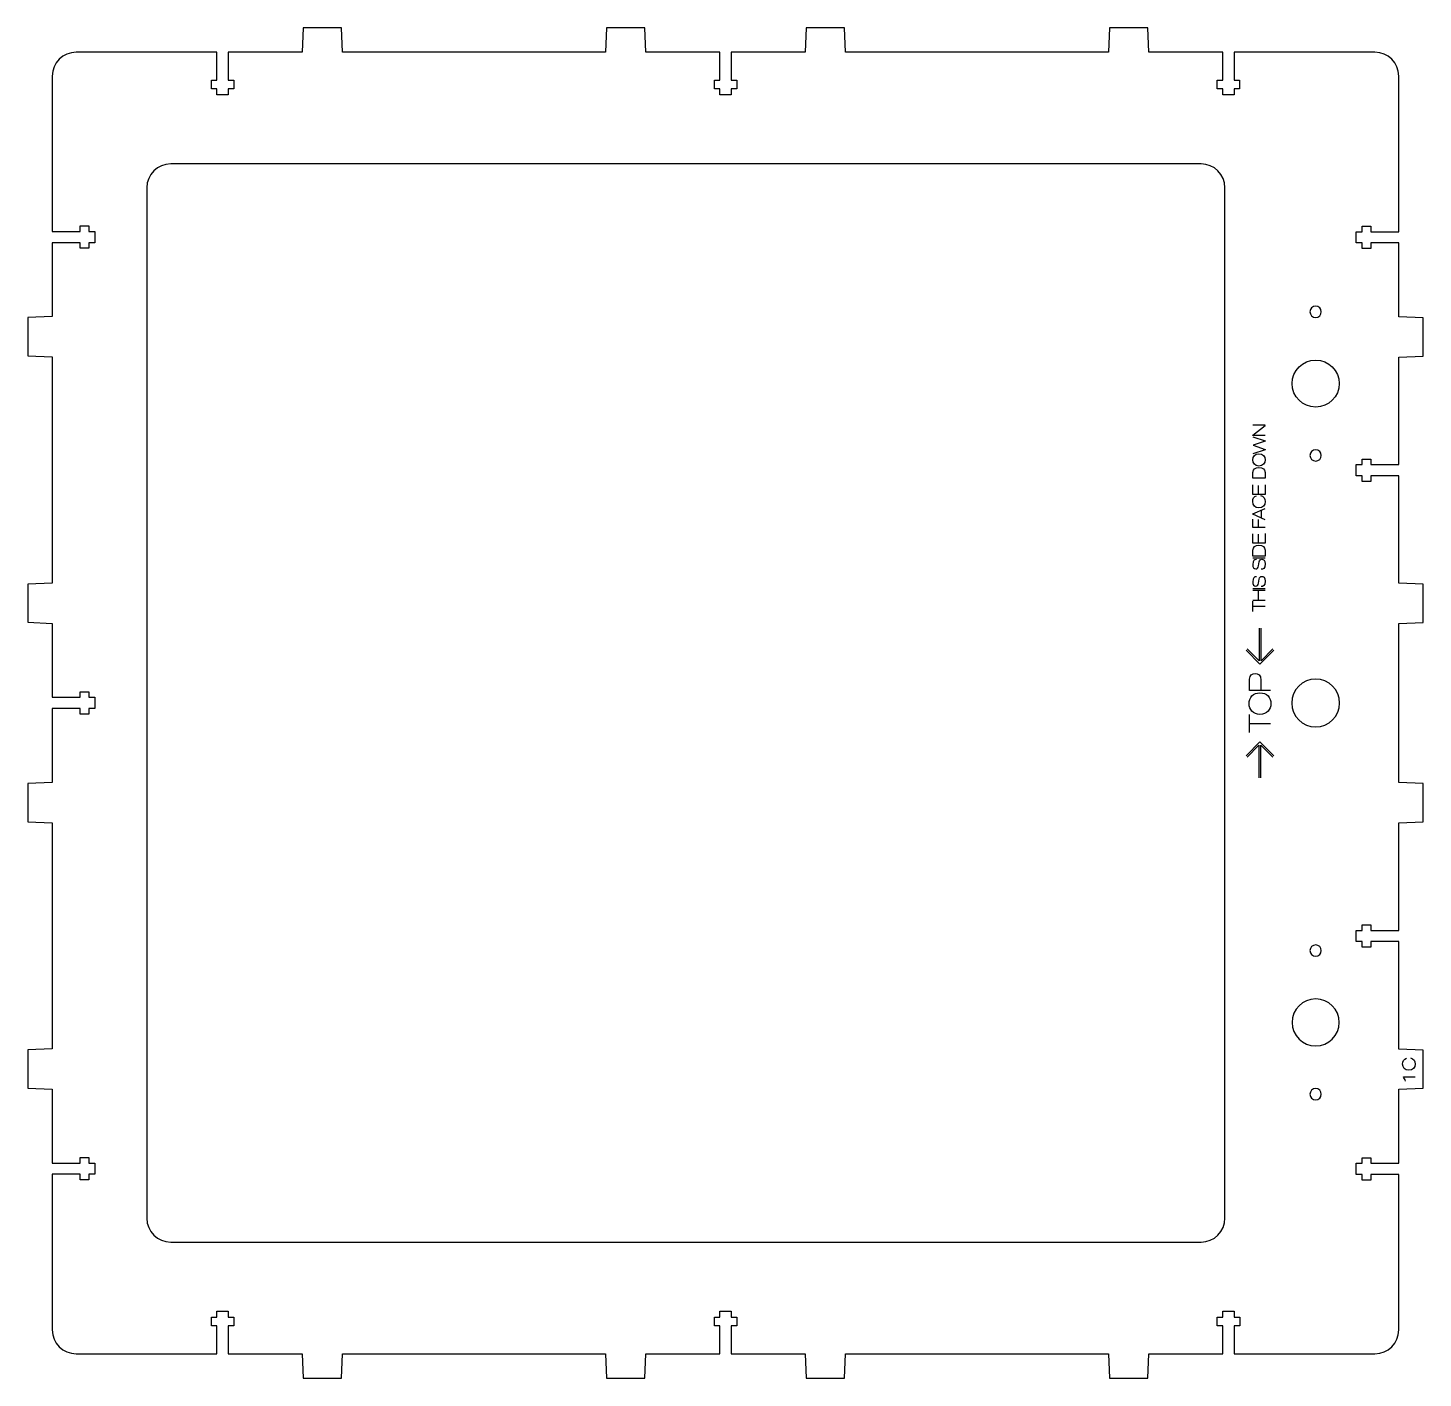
# Model space of a CAD drawing. Header units: millimetres. Extents: x -1134 to -106, y -482 to -94.
# Drawn here: x -455.8 to -106.1, y -432.4 to -93.9 of the extents above; entities that cross this region are included whole.
import ezdxf

# ---------------------------------------------------------------- set-up
doc = ezdxf.new("R2010")
doc.units = ezdxf.units.MM
doc.layers.add('CUTS', color=1, linetype='Continuous', true_color=0xff0000)
doc.layers.add('TEXT', color=5, linetype='Continuous', true_color=0x0000ff)

msp = doc.modelspace()

# ---------------------------------------------------------------- linework, layer by layer
at = {"layer": 'CUTS', "color": 1, "lineweight": 25, "true_color": 0xff0000}
for points in [[(-377.23, -93.93), (-386.83, -93.93), (-387.08, -100.02), (-405.63, -100.02), (-405.63, -107.04), (-404.23, -107.04), (-404.23, -109.24), (-405.63, -109.24), (-405.63, -110.68), (-408.43, -110.68), (-408.43, -109.24), (-409.83, -109.24), (-409.83, -107.04), (-408.43, -107.04), (-408.43, -100.02), (-443.72, -100.02)], [(-118.18, -100.02), (-137.42, -100.02), (-153.48, -100.02), (-153.48, -107.04), (-152.08, -107.04), (-152.08, -109.24), (-153.48, -109.24), (-153.48, -110.68), (-156.28, -110.68), (-156.28, -109.24), (-157.68, -109.24), (-157.68, -107.04), (-156.28, -107.04), (-156.28, -100.02), (-174.83, -100.02), (-175.08, -93.93), (-184.68, -93.93), (-184.93, -100.02), (-250.9, -100.02), (-251.15, -93.93), (-260.75, -93.93), (-261, -100.02), (-279.55, -100.02), (-279.55, -107.04), (-278.15, -107.04), (-278.15, -109.24), (-279.55, -109.24), (-279.55, -110.68), (-282.35, -110.68), (-282.35, -109.24), (-283.75, -109.24), (-283.75, -107.04), (-282.35, -107.04), (-282.35, -100.02), (-300.9, -100.02), (-301.15, -93.93), (-310.75, -93.93), (-311, -100.02), (-376.98, -100.02), (-377.23, -93.93), (-377.23, -93.93)], [(-449.72, -106.02), (-449.72, -125.26), (-449.72, -144.98), (-442.7, -144.98), (-442.7, -143.58), (-440.5, -143.58), (-440.5, -144.98), (-439.06, -144.98), (-439.06, -147.78), (-440.5, -147.78), (-440.5, -149.18), (-442.7, -149.18), (-442.7, -147.78), (-449.72, -147.78), (-449.72, -166.33), (-455.81, -166.58), (-455.81, -176.18), (-449.72, -176.43), (-449.72, -233.12), (-455.81, -233.37), (-455.81, -242.96), (-449.72, -243.22), (-449.72, -261.76), (-442.7, -261.76), (-442.7, -260.36), (-440.5, -260.36), (-440.5, -261.76), (-439.06, -261.76), (-439.06, -264.57), (-440.5, -264.57), (-440.5, -265.97), (-442.7, -265.97), (-442.7, -264.57), (-449.72, -264.57), (-449.72, -283.12), (-455.81, -283.37), (-455.81, -292.96), (-449.72, -293.21), (-449.72, -349.9), (-455.81, -350.15), (-455.81, -359.75), (-449.72, -360), (-449.72, -378.55), (-442.7, -378.55), (-442.7, -377.15), (-440.5, -377.15), (-440.5, -378.55), (-439.06, -378.55), (-439.06, -381.35), (-440.5, -381.35), (-440.5, -382.75), (-442.7, -382.75), (-442.7, -381.35), (-449.72, -381.35), (-449.72, -397.41), (-449.72, -420.35)], [(-112.18, -420.35), (-112.18, -401.11), (-112.18, -381.39), (-119.2, -381.39), (-119.2, -382.79), (-121.4, -382.79), (-121.4, -381.39), (-122.84, -381.39), (-122.84, -378.59), (-121.4, -378.59), (-121.4, -377.19), (-119.2, -377.19), (-119.2, -378.59), (-112.18, -378.59), (-112.18, -360.04), (-106.09, -359.79), (-106.09, -350.19), (-112.18, -349.94), (-112.18, -323), (-119.2, -323), (-119.2, -324.4), (-121.4, -324.4), (-121.4, -323), (-122.84, -323), (-122.84, -320.2), (-121.4, -320.2), (-121.4, -318.8), (-119.2, -318.8), (-119.2, -320.2), (-112.18, -320.2), (-112.18, -293.26), (-106.09, -293.01), (-106.09, -283.41), (-112.18, -283.16), (-112.18, -243.26), (-106.09, -243.01), (-106.09, -233.41), (-112.18, -233.16), (-112.18, -206.22), (-119.2, -206.22), (-119.2, -207.62), (-121.4, -207.62), (-121.4, -206.22), (-122.84, -206.22), (-122.84, -203.42), (-121.4, -203.42), (-121.4, -202.02), (-119.2, -202.02), (-119.2, -203.42), (-112.18, -203.42), (-112.18, -176.47), (-106.09, -176.22), (-106.09, -166.62), (-112.18, -166.37), (-112.18, -147.82), (-119.2, -147.82), (-119.2, -149.22), (-121.4, -149.22), (-121.4, -147.82), (-122.84, -147.82), (-122.84, -145.02), (-121.4, -145.02), (-121.4, -143.62), (-119.2, -143.62), (-119.2, -145.02), (-112.18, -145.02), (-112.18, -106.02)], [(-161.76, -128.02), (-420.01, -128.02), (-420.01, -128.02)], [(-426.01, -134.02), (-426.01, -392.36)], [(-155.76, -392.35), (-155.76, -134.02)], [(-420.01, -398.35), (-161.76, -398.35)], [(-443.71, -426.35), (-424.48, -426.35), (-408.43, -426.35), (-408.43, -419.34), (-409.83, -419.34), (-409.83, -417.14), (-408.43, -417.14), (-408.43, -415.69), (-405.63, -415.69), (-405.63, -417.14), (-404.23, -417.14), (-404.23, -419.34), (-405.63, -419.34), (-405.63, -426.35), (-387.08, -426.35), (-386.83, -432.44), (-377.23, -432.44), (-376.98, -426.35), (-311, -426.35), (-310.75, -432.44), (-301.15, -432.44), (-300.9, -426.35), (-282.35, -426.35), (-282.35, -419.34), (-283.75, -419.34), (-283.75, -417.14), (-282.35, -417.14), (-282.35, -415.69), (-279.55, -415.69), (-279.55, -417.14), (-278.15, -417.14), (-278.15, -419.34), (-279.55, -419.34), (-279.55, -426.35), (-261, -426.35), (-260.75, -432.44), (-251.15, -432.44), (-250.9, -426.35), (-184.92, -426.35), (-184.68, -432.44), (-175.07, -432.44), (-174.82, -426.35), (-156.27, -426.35), (-156.27, -419.34), (-157.67, -419.34), (-157.67, -417.14), (-156.27, -417.14), (-156.27, -415.69), (-153.47, -415.69), (-153.47, -417.14), (-152.07, -417.14), (-152.07, -419.34), (-153.47, -419.34), (-153.47, -426.35), (-134.26, -426.35), (-118.18, -426.35)]]:
    msp.add_lwpolyline(points, dxfattribs=at)
for points in [[(-443.72, -100.02), (-447.02, -100.02), (-449.72, -102.72), (-449.72, -106.02)], [(-112.18, -106.02), (-112.18, -102.72), (-114.88, -100.02), (-118.18, -100.02)], [(-420.01, -128.02), (-423.31, -128.02), (-426.01, -130.72), (-426.01, -134.02)], [(-155.76, -134.02), (-155.76, -130.72), (-158.46, -128.02), (-161.76, -128.02)], [(-133.02, -163.68), (-133.81, -163.68), (-134.45, -164.31), (-134.45, -165.1)], [(-131.6, -165.1), (-131.6, -164.31), (-132.23, -163.68), (-133.02, -163.68)], [(-134.45, -165.1), (-134.45, -165.89), (-133.81, -166.53), (-133.02, -166.53)], [(-133.02, -166.53), (-132.23, -166.53), (-131.6, -165.89), (-131.6, -165.1)], [(-138.92, -183.1), (-138.92, -179.84), (-136.28, -177.2), (-133.02, -177.2)], [(-133.02, -177.2), (-129.76, -177.2), (-127.12, -179.84), (-127.12, -183.1)], [(-133.02, -189), (-136.28, -189), (-138.92, -186.36), (-138.92, -183.1)], [(-127.12, -183.1), (-127.12, -186.36), (-129.76, -189), (-133.02, -189)], [(-133.02, -199.68), (-133.81, -199.68), (-134.45, -200.31), (-134.45, -201.1)], [(-134.45, -201.1), (-134.45, -201.89), (-133.81, -202.53), (-133.02, -202.53)], [(-131.6, -201.1), (-131.6, -200.31), (-132.23, -199.68), (-133.02, -199.68)], [(-133.02, -202.53), (-132.23, -202.53), (-131.6, -201.89), (-131.6, -201.1)], [(-133.02, -257.19), (-136.33, -257.19), (-139.02, -259.87), (-139.02, -263.19)], [(-127.02, -263.19), (-127.02, -259.87), (-129.71, -257.19), (-133.02, -257.19)], [(-139.02, -263.19), (-139.02, -266.5), (-136.33, -269.19), (-133.02, -269.19)], [(-133.02, -269.19), (-129.71, -269.19), (-127.02, -266.5), (-127.02, -263.19)], [(-133.02, -323.85), (-133.81, -323.85), (-134.45, -324.49), (-134.45, -325.28)], [(-131.6, -325.28), (-131.6, -324.49), (-132.23, -323.85), (-133.02, -323.85)], [(-134.45, -325.28), (-134.45, -326.06), (-133.81, -326.7), (-133.02, -326.7)], [(-133.02, -326.7), (-132.23, -326.7), (-131.6, -326.06), (-131.6, -325.28)], [(-133.02, -337.38), (-136.28, -337.38), (-138.92, -340.02), (-138.92, -343.28)], [(-127.12, -343.28), (-127.12, -340.02), (-129.76, -337.38), (-133.02, -337.38)], [(-138.92, -343.28), (-138.92, -346.53), (-136.28, -349.18), (-133.02, -349.18)], [(-133.02, -349.18), (-129.76, -349.18), (-127.12, -346.53), (-127.12, -343.28)], [(-133.02, -359.85), (-133.81, -359.85), (-134.45, -360.49), (-134.45, -361.28)], [(-131.6, -361.28), (-131.6, -360.49), (-132.23, -359.85), (-133.02, -359.85)], [(-134.45, -361.28), (-134.45, -362.06), (-133.81, -362.7), (-133.02, -362.7)], [(-133.02, -362.7), (-132.23, -362.7), (-131.6, -362.06), (-131.6, -361.28)], [(-426.01, -392.36), (-426.01, -395.65), (-423.31, -398.35), (-420.01, -398.35)], [(-161.76, -398.35), (-158.46, -398.35), (-155.76, -395.65), (-155.76, -392.35)], [(-449.72, -420.35), (-449.72, -423.65), (-447.01, -426.35), (-443.71, -426.35)], [(-118.18, -426.35), (-114.88, -426.35), (-112.18, -423.65), (-112.18, -420.35)]]:
    msp.add_open_spline(points, degree=3, dxfattribs=at)
at = {"layer": 'TEXT', "color": 5, "lineweight": 25, "true_color": 0x0000ff}
for points in [[(-145.72, -196.12), (-148.74, -196.12), (-148.74, -196.01), (-145.72, -193.63), (-145.72, -193.53), (-148.74, -193.53)], [(-148.74, -196.42), (-145.72, -197.43), (-145.72, -197.54), (-148.72, -198.58), (-148.72, -198.58), (-145.72, -199.62), (-145.72, -199.73), (-148.74, -200.74)], [(-148.74, -206.85), (-148.74, -205.38)], [(-145.72, -205.38), (-145.72, -206.85), (-148.74, -206.85), (-148.74, -206.85)], [(-145.72, -208.51), (-145.72, -210.88), (-148.74, -210.88), (-148.74, -208.53)], [(-147.33, -210.88), (-147.33, -208.63)], [(-145.72, -217.27), (-148.74, -215.88), (-148.74, -215.77), (-145.72, -214.39)], [(-146.71, -214.85), (-146.71, -216.82)], [(-145.72, -219.19), (-148.74, -219.19), (-148.74, -217.07)], [(-147.33, -219.19), (-147.33, -217.2)], [(-145.72, -220.73), (-145.72, -223.11), (-148.74, -223.11), (-148.74, -220.76)], [(-147.33, -223.11), (-147.33, -220.85)], [(-148.74, -226.36), (-148.74, -224.89)], [(-145.72, -224.89), (-145.72, -226.36), (-148.74, -226.36), (-148.74, -226.36)], [(-148.74, -226.81), (-145.72, -226.81)], [(-147.34, -228.82), (-147.17, -227.82)], [(-147.34, -233.14), (-147.17, -232.14)], [(-148.74, -234.49), (-145.72, -234.49)], [(-148.74, -234.92), (-145.72, -234.92)], [(-145.72, -237.51), (-148.74, -237.51)], [(-148.74, -240.28), (-148.74, -237.68)], [(-147.33, -237.51), (-147.33, -234.92)], [(-145.72, -238.97), (-148.74, -238.97)], [(-147.22, -244.41), (-147.22, -252.58), (-150.23, -249.58)], [(-143.74, -249.59), (-146.72, -252.58), (-146.72, -244.41)], [(-143.5, -249.96), (-146.98, -253.44), (-150.45, -249.96)], [(-144.37, -260.03), (-149.58, -260.03), (-149.58, -257.24)], [(-146.74, -257.44), (-146.75, -260.03)], [(-149.58, -270.58), (-149.58, -266.09)], [(-144.37, -268.41), (-149.53, -268.41)], [(-150.45, -276.42), (-146.98, -272.94), (-143.5, -276.42)], [(-150.22, -276.79), (-147.23, -273.8), (-147.23, -281.97)], [(-146.73, -281.97), (-146.73, -273.8), (-143.73, -276.8)], [(-111.04, -357.02), (-111.04, -356.91), (-108.06, -356.91)]]:
    msp.add_lwpolyline(points, dxfattribs=at)
for points in [[(-148.8, -202.24), (-148.8, -201.38), (-148.22, -200.68), (-147.23, -200.68)], [(-147.23, -203.81), (-148.22, -203.81), (-148.8, -203.1), (-148.8, -202.24)], [(-147.23, -200.68), (-146.23, -200.68), (-145.65, -201.38), (-145.65, -202.24)], [(-145.65, -202.24), (-145.65, -203.1), (-146.23, -203.81), (-147.23, -203.81)], [(-148.74, -205.38), (-148.74, -204.55), (-148.13, -204.12), (-147.23, -204.12)], [(-147.23, -204.12), (-146.32, -204.12), (-145.72, -204.55), (-145.72, -205.38)], [(-148.8, -212.7), (-148.8, -211.98), (-148.51, -211.42), (-147.86, -211.26)], [(-147.23, -214.27), (-148.22, -214.27), (-148.8, -213.56), (-148.8, -212.7)], [(-145.65, -212.7), (-145.65, -213.56), (-146.23, -214.27), (-147.23, -214.27)], [(-146.86, -211.18), (-146.05, -211.27), (-145.65, -212), (-145.65, -212.7)], [(-148.74, -224.89), (-148.74, -224.05), (-148.13, -223.62), (-147.23, -223.62)], [(-147.23, -223.62), (-146.32, -223.62), (-145.72, -224.05), (-145.72, -224.89)], [(-147.89, -227.2), (-148.36, -227.23), (-148.8, -227.44), (-148.8, -228.45)], [(-147.17, -227.82), (-147.07, -227.35), (-146.87, -227.13), (-146.5, -227.13)], [(-146.5, -227.13), (-146.16, -227.13), (-145.65, -227.29), (-145.65, -228.33)], [(-148.8, -228.45), (-148.8, -229.21), (-148.52, -229.56), (-148.03, -229.56)], [(-148.03, -229.56), (-147.62, -229.56), (-147.44, -229.32), (-147.34, -228.82)], [(-145.65, -228.33), (-145.65, -229.53), (-146.28, -229.66), (-146.71, -229.67)], [(-147.89, -231.53), (-148.36, -231.56), (-148.8, -231.76), (-148.8, -232.77)], [(-148.8, -232.77), (-148.8, -233.54), (-148.52, -233.89), (-148.03, -233.89)], [(-148.03, -233.89), (-147.62, -233.89), (-147.44, -233.64), (-147.34, -233.14)], [(-147.17, -232.14), (-147.07, -231.67), (-146.87, -231.45), (-146.5, -231.45)], [(-145.65, -232.65), (-145.65, -233.85), (-146.28, -233.98), (-146.71, -233.99)], [(-146.5, -231.45), (-146.16, -231.45), (-145.65, -231.61), (-145.65, -232.65)], [(-149.58, -257.24), (-149.58, -256.13), (-148.94, -255.79), (-148.16, -255.79)], [(-148.16, -255.79), (-147.46, -255.79), (-146.74, -256.15), (-146.74, -257.44)], [(-149.7, -263.34), (-149.7, -261.85), (-148.7, -260.63), (-146.98, -260.63)], [(-146.98, -260.63), (-145.25, -260.63), (-144.25, -261.85), (-144.25, -263.34)], [(-146.98, -266.04), (-148.7, -266.04), (-149.7, -264.82), (-149.7, -263.34)], [(-144.25, -263.34), (-144.25, -264.82), (-145.25, -266.04), (-146.98, -266.04)], [(-111.22, -353.71), (-111.22, -352.99), (-110.92, -352.43), (-110.27, -352.27)], [(-109.27, -352.19), (-108.47, -352.28), (-108.06, -353.01), (-108.06, -353.71)], [(-109.64, -355.27), (-110.64, -355.27), (-111.22, -354.57), (-111.22, -353.71)], [(-108.06, -353.71), (-108.06, -354.57), (-108.64, -355.27), (-109.64, -355.27)], [(-110.48, -357.96), (-110.59, -357.51), (-110.83, -357.2), (-111.04, -357.02)]]:
    msp.add_open_spline(points, degree=3, dxfattribs=at)

doc.saveas('drawing.dxf')
